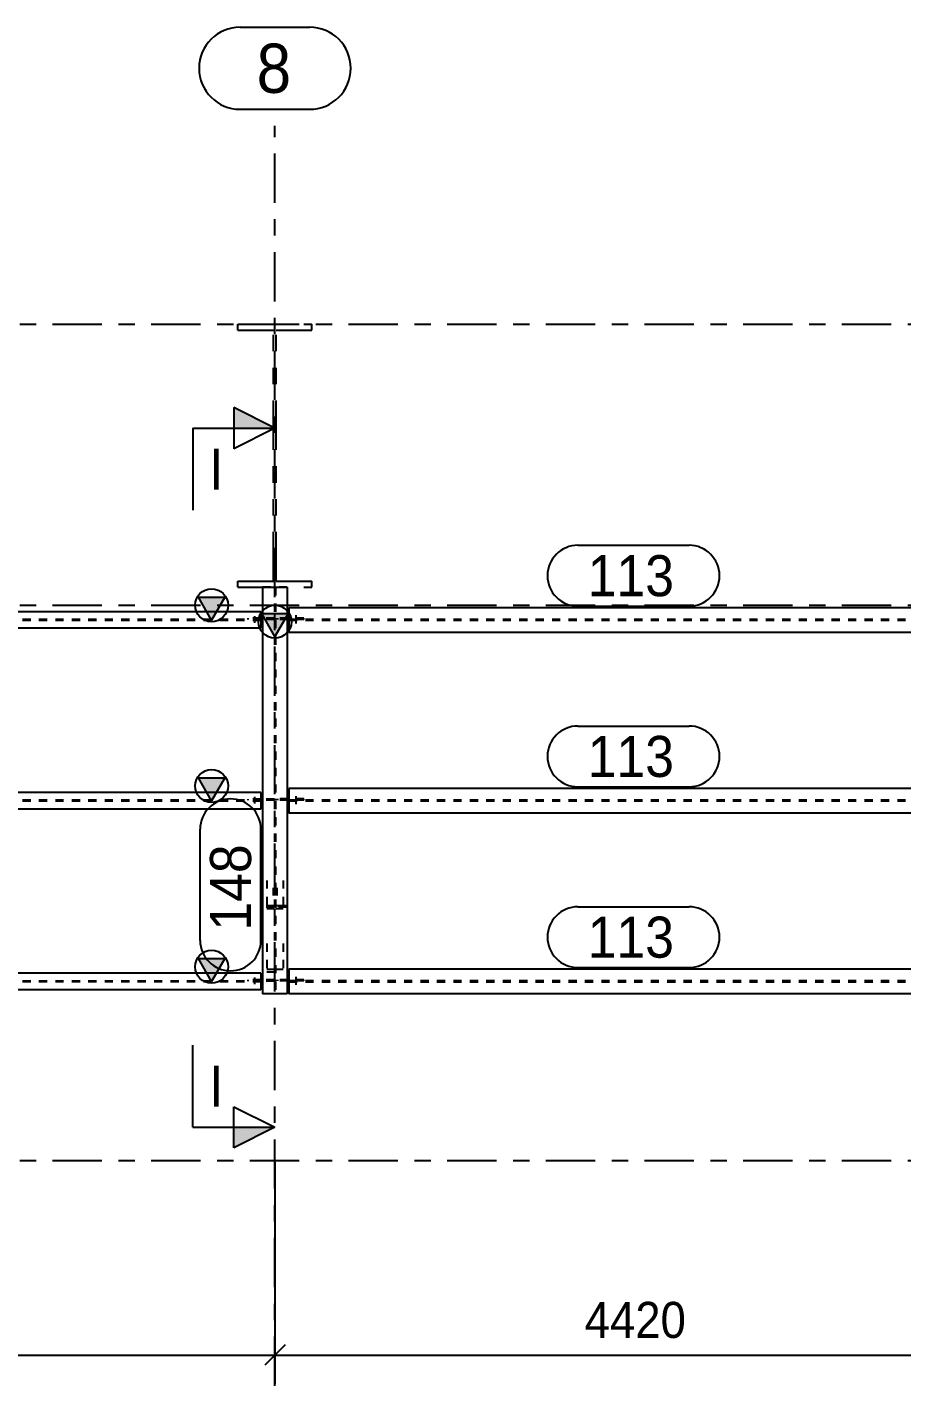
# Model space of a CAD drawing. Header units: millimetres. Extents: x 0 to 594, y 0 to 420.
# Drawn here: x 267 to 320.2, y 271.4 to 354.1 of the extents above; entities that cross this region are included whole.
import ezdxf

# ---------------------------------------------------------------- set-up
doc = ezdxf.new("R2010")
doc.units = ezdxf.units.MM
doc.header["$MEASUREMENT"] = 0
for name, pattern in [('XKITLINE00', [0]), ('XKITLINE02', [4, 2, -2]), ('XKITLINE03', [6, 3, -1, 1, -1]), ('XKITLINE04', [3, 0.5, -0.5, 0.5, -0.5, 0.5, -0.5]), ('XKITLINE05', [8, 3, -1, 1, -1, 1, -1])]:
    doc.linetypes.add(name, pattern=pattern)
for name, color, linetype in [('cut', 7, 'Continuous'), ('dimension', 7, 'Continuous'), ('grid', 7, 'Continuous'), ('mark', 7, 'Continuous'), ('part1', 7, 'Continuous')]:
    doc.layers.add(name, color=color, linetype=linetype)
doc.styles.add('STYLE_1', font='ARIAL.TTF', dxfattribs={"height": 0.2})

# ---------------------------------------------------------------- blocks, each defined once
blk = doc.blocks.new('*D358')
at = {"layer": 'dimension', "color": 1, "linetype": 'XKITLINE00'}
for p, q in [((266.983, 1424.147), (266.983, 1410.652)), ((308.483, 1424.147), (308.483, 1410.652)), ((267.605, 1413.034), (266.36, 1411.79)), ((266.983, 1412.412), (308.483, 1412.412)), ((309.105, 1413.034), (307.86, 1411.79))]:
    blk.add_line(p, q, dxfattribs=at)
at = {"layer": 'dimension', "color": 1, "style": 'STYLE_1', "width": 0.9}
blk.add_text('4150', height=2.2, dxfattribs=at).set_placement((284.469, 1413.452))
blk = doc.blocks.new('*D362')
at = {"layer": 'grid', "color": 4, "linetype": 'XKITLINE03'}
blk.add_line((90.963, 1424.247), (486.501, 1424.247), dxfattribs=at)
blk = doc.blocks.new('*D363')
at = {"layer": 'grid', "color": 4, "linetype": 'XKITLINE03'}
blk.add_line((90.963, 1458.047), (486.501, 1458.047), dxfattribs=at)
blk = doc.blocks.new('*D364')
at = {"layer": 'grid', "color": 4, "linetype": 'XKITLINE03'}
blk.add_line((90.963, 1475.147), (486.501, 1475.147), dxfattribs=at)
blk = doc.blocks.new('*D365')
at = {"layer": 'part1', "color": 0, "linetype": 'XKITLINE00'}
for p, q in [((304.633, 1435.147), (303.833, 1436.547)), ((303.833, 1436.547), (305.433, 1436.547)), ((305.433, 1436.547), (304.633, 1435.147)), ((267.833, 1435.647), (267.833, 1434.647)), ((307.633, 1435.647), (267.833, 1435.647)), ((307.633, 1435.647), (307.633, 1434.647)), ((307.633, 1434.647), (267.833, 1434.647))]:
    blk.add_line(p, q, dxfattribs=at)
at = {"layer": 'part1', "color": 2, "linetype": 'XKITLINE04'}
for p, q in [((307.633, 1435.175), (267.833, 1435.175)), ((307.633, 1435.12), (267.833, 1435.12))]:
    blk.add_line(p, q, dxfattribs=at)
at = {"layer": 'part1', "color": 0, "linetype": 'XKITLINE00'}
blk.add_circle((304.633, 1436.047), 1, dxfattribs=at)
at = {"layer": 'part1', "color": 0}
blk.add_solid([(303.833, 1436.547), (305.433, 1436.547), (303.833, 1436.547), (304.633, 1435.147)], dxfattribs=at)
blk = doc.blocks.new('*D366')
at = {"layer": 'part1', "color": 0, "linetype": 'XKITLINE00'}
for p, q in [((304.633, 1446.147), (303.833, 1447.547)), ((303.833, 1447.547), (305.433, 1447.547)), ((305.433, 1447.547), (304.633, 1446.147)), ((267.833, 1446.647), (267.833, 1445.647)), ((307.633, 1446.647), (267.833, 1446.647)), ((307.633, 1446.647), (307.633, 1445.647)), ((307.633, 1445.647), (267.833, 1445.647))]:
    blk.add_line(p, q, dxfattribs=at)
at = {"layer": 'part1', "color": 2, "linetype": 'XKITLINE04'}
for p, q in [((307.633, 1446.175), (267.833, 1446.175)), ((307.633, 1446.12), (267.833, 1446.12))]:
    blk.add_line(p, q, dxfattribs=at)
at = {"layer": 'part1', "color": 0, "linetype": 'XKITLINE00'}
blk.add_circle((304.633, 1447.047), 1, dxfattribs=at)
at = {"layer": 'part1', "color": 0}
blk.add_solid([(303.833, 1447.547), (305.433, 1447.547), (303.833, 1447.547), (304.633, 1446.147)], dxfattribs=at)
blk = doc.blocks.new('*D367')
at = {"layer": 'part1', "color": 0, "linetype": 'XKITLINE00'}
for p, q in [((304.633, 1457.147), (303.833, 1458.547)), ((303.833, 1458.547), (305.433, 1458.547)), ((305.433, 1458.547), (304.633, 1457.147)), ((267.833, 1457.647), (267.833, 1456.647)), ((307.633, 1457.647), (267.833, 1457.647)), ((307.633, 1457.647), (307.633, 1456.647)), ((307.633, 1456.647), (267.833, 1456.647))]:
    blk.add_line(p, q, dxfattribs=at)
at = {"layer": 'part1', "color": 2, "linetype": 'XKITLINE04'}
for p, q in [((307.633, 1457.175), (267.833, 1457.175)), ((307.633, 1457.12), (267.833, 1457.12))]:
    blk.add_line(p, q, dxfattribs=at)
at = {"layer": 'part1', "color": 0, "linetype": 'XKITLINE00'}
blk.add_circle((304.633, 1458.047), 1, dxfattribs=at)
at = {"layer": 'part1', "color": 0}
blk.add_solid([(303.833, 1458.547), (305.433, 1458.547), (303.833, 1458.547), (304.633, 1457.147)], dxfattribs=at)
blk = doc.blocks.new('*D559')
at = {"layer": 'part1', "color": 0, "linetype": 'XKITLINE02'}
blk.add_line((309.783, 1434.937), (309.783, 1435.437), dxfattribs=at)
blk.add_line((309.783, 1434.937), (309.783, 1435.437), dxfattribs=at)
blk.add_line((309.783, 1434.937), (309.783, 1435.437), dxfattribs=at)
blk = doc.blocks.new('*D560')
at = {"layer": 'part1', "color": 2, "linetype": 'XKITLINE04'}
for p, q in [((308.515, 1435.26), (308.515, 1435.18)), ((309.283, 1435.26), (308.515, 1435.26)), ((309.283, 1435.18), (308.515, 1435.18)), ((308.665, 1435.18), (308.665, 1435.26)), ((308.665, 1435.18), (308.665, 1435.26)), ((309.233, 1435.18), (309.233, 1435.26)), ((309.233, 1435.18), (309.233, 1435.26)), ((309.233, 1435.18), (309.233, 1435.26)), ((309.233, 1435.18), (309.233, 1435.26)), ((309.283, 1435.18), (309.283, 1435.26)), ((310.233, 1435.26), (309.333, 1435.26)), ((310.233, 1435.18), (309.333, 1435.18)), ((310.233, 1435.18), (310.233, 1435.26)), ((310.233, 1435.18), (310.233, 1435.26))]:
    blk.add_line(p, q, dxfattribs=at)
at = {"layer": 'part1', "color": 0, "linetype": 'XKITLINE00'}
for p, q in [((309.333, 1435.26), (309.233, 1435.26)), ((309.333, 1435.18), (309.233, 1435.18)), ((309.283, 1435.18), (309.283, 1435.26))]:
    blk.add_line(p, q, dxfattribs=at)
blk = doc.blocks.new('*D561')
at = {"layer": 'part1', "color": 0, "linetype": 'XKITLINE02'}
blk.add_line((307.233, 1435.387), (307.233, 1434.987), dxfattribs=at)
blk.add_line((307.233, 1435.387), (307.233, 1434.987), dxfattribs=at)
blk = doc.blocks.new('*D562')
at = {"layer": 'part1', "color": 2, "linetype": 'XKITLINE04'}
for p, q in [((307.633, 1435.255), (306.833, 1435.255)), ((306.833, 1435.255), (306.833, 1435.175)), ((307.633, 1435.175), (306.833, 1435.175)), ((308.45, 1435.255), (307.683, 1435.255)), ((307.683, 1435.175), (307.683, 1435.255)), ((308.45, 1435.175), (307.683, 1435.175)), ((307.733, 1435.255), (307.733, 1435.175)), ((307.733, 1435.175), (307.733, 1435.255)), ((307.733, 1435.175), (307.733, 1435.255)), ((308.3, 1435.175), (308.3, 1435.255)), ((308.3, 1435.175), (308.3, 1435.255)), ((308.45, 1435.255), (308.45, 1435.175))]:
    blk.add_line(p, q, dxfattribs=at)
at = {"layer": 'part1', "color": 0, "linetype": 'XKITLINE00'}
for p, q in [((307.733, 1435.255), (307.633, 1435.255)), ((307.733, 1435.175), (307.633, 1435.175)), ((307.683, 1435.175), (307.683, 1435.255))]:
    blk.add_line(p, q, dxfattribs=at)
blk = doc.blocks.new('*D563')
at = {"layer": 'part1', "color": 2, "linetype": 'XKITLINE04'}
for p, q in [((308.45, 1439.745), (307.733, 1439.745)), ((307.733, 1439.745), (307.733, 1439.665)), ((308.45, 1439.665), (307.733, 1439.665)), ((308.25, 1439.745), (308.25, 1439.665)), ((308.45, 1439.745), (308.45, 1439.665))]:
    blk.add_line(p, q, dxfattribs=at)
blk = doc.blocks.new('*D564')
at = {"layer": 'part1', "color": 2, "linetype": 'XKITLINE04'}
for p, q in [((308.515, 1439.745), (308.515, 1439.665)), ((309.233, 1439.745), (308.515, 1439.745)), ((309.233, 1439.665), (308.515, 1439.665)), ((308.715, 1439.745), (308.715, 1439.665)), ((309.233, 1439.665), (309.233, 1439.745)), ((309.233, 1439.665), (309.233, 1439.745))]:
    blk.add_line(p, q, dxfattribs=at)
blk = doc.blocks.new('*D565')
at = {"layer": 'part1', "color": 2, "linetype": 'XKITLINE04'}
for p, q in [((307.983, 1441.304), (307.983, 1439.585)), ((308.983, 1441.304), (308.983, 1439.585)), ((308.455, 1441.144), (308.455, 1435.905)), ((308.51, 1441.144), (308.51, 1435.905)), ((308.983, 1439.745), (307.983, 1439.745)), ((307.983, 1439.585), (308.455, 1439.585)), ((308.51, 1439.585), (308.983, 1439.585)), ((307.983, 1437.464), (307.983, 1435.745)), ((308.983, 1437.464), (308.983, 1435.745)), ((307.983, 1435.905), (308.455, 1435.905)), ((307.983, 1435.745), (308.983, 1435.745)), ((308.51, 1435.905), (308.983, 1435.905))]:
    blk.add_line(p, q, dxfattribs=at)
blk = doc.blocks.new('*D566')
at = {"layer": 'part1', "color": 2, "linetype": 'XKITLINE04'}
for p, q in [((308.51, 1440.854), (308.51, 1440.38)), ((308.51, 1440.499), (308.59, 1440.499)), ((308.59, 1440.854), (308.59, 1440.38))]:
    blk.add_line(p, q, dxfattribs=at)
blk = doc.blocks.new('*D567')
at = {"layer": 'part1', "color": 2, "linetype": 'XKITLINE04'}
for p, q in [((308.375, 1440.854), (308.375, 1440.38)), ((308.375, 1440.499), (308.455, 1440.499)), ((308.455, 1440.854), (308.455, 1440.38))]:
    blk.add_line(p, q, dxfattribs=at)
blk = doc.blocks.new('*D568')
at = {"layer": 'part1', "color": 0, "linetype": 'XKITLINE02'}
blk.add_line((309.783, 1445.937), (309.783, 1446.437), dxfattribs=at)
blk.add_line((309.783, 1445.937), (309.783, 1446.437), dxfattribs=at)
blk.add_line((309.783, 1445.937), (309.783, 1446.437), dxfattribs=at)
blk = doc.blocks.new('*D569')
at = {"layer": 'part1', "color": 2, "linetype": 'XKITLINE04'}
for p, q in [((308.515, 1446.26), (308.515, 1446.18)), ((309.283, 1446.26), (308.515, 1446.26)), ((308.665, 1446.18), (308.665, 1446.26)), ((308.665, 1446.18), (308.665, 1446.26)), ((309.233, 1446.18), (309.233, 1446.26)), ((309.233, 1446.18), (309.233, 1446.26)), ((309.233, 1446.18), (309.233, 1446.26)), ((309.233, 1446.18), (309.233, 1446.26)), ((309.283, 1446.18), (309.283, 1446.26)), ((310.233, 1446.26), (309.333, 1446.26)), ((310.233, 1446.18), (310.233, 1446.26)), ((310.233, 1446.18), (310.233, 1446.26)), ((309.283, 1446.18), (308.515, 1446.18)), ((310.233, 1446.18), (309.333, 1446.18))]:
    blk.add_line(p, q, dxfattribs=at)
at = {"layer": 'part1', "color": 0, "linetype": 'XKITLINE00'}
for p, q in [((309.333, 1446.26), (309.233, 1446.26)), ((309.283, 1446.18), (309.283, 1446.26)), ((309.333, 1446.18), (309.233, 1446.18))]:
    blk.add_line(p, q, dxfattribs=at)
blk = doc.blocks.new('*D570')
at = {"layer": 'part1', "color": 0, "linetype": 'XKITLINE02'}
blk.add_line((307.233, 1446.387), (307.233, 1445.987), dxfattribs=at)
blk.add_line((307.233, 1446.387), (307.233, 1445.987), dxfattribs=at)
blk = doc.blocks.new('*D571')
at = {"layer": 'part1', "color": 2, "linetype": 'XKITLINE04'}
for p, q in [((307.633, 1446.255), (306.833, 1446.255)), ((306.833, 1446.255), (306.833, 1446.175)), ((308.45, 1446.255), (307.683, 1446.255)), ((307.683, 1446.175), (307.683, 1446.255)), ((307.733, 1446.255), (307.733, 1446.175)), ((307.733, 1446.175), (307.733, 1446.255)), ((307.733, 1446.175), (307.733, 1446.255)), ((308.3, 1446.175), (308.3, 1446.255)), ((308.3, 1446.175), (308.3, 1446.255)), ((308.45, 1446.255), (308.45, 1446.175)), ((307.633, 1446.175), (306.833, 1446.175)), ((308.45, 1446.175), (307.683, 1446.175))]:
    blk.add_line(p, q, dxfattribs=at)
at = {"layer": 'part1', "color": 0, "linetype": 'XKITLINE00'}
for p, q in [((307.733, 1446.255), (307.633, 1446.255)), ((307.683, 1446.175), (307.683, 1446.255)), ((307.733, 1446.175), (307.633, 1446.175))]:
    blk.add_line(p, q, dxfattribs=at)
blk = doc.blocks.new('*D572')
at = {"layer": 'part1', "color": 2, "linetype": 'XKITLINE04'}
for p, q in [((307.633, 1457.255), (306.833, 1457.255)), ((306.833, 1457.255), (306.833, 1457.175)), ((307.633, 1457.175), (306.833, 1457.175)), ((308.45, 1457.255), (307.683, 1457.255)), ((307.683, 1457.175), (307.683, 1457.255)), ((308.45, 1457.175), (307.683, 1457.175)), ((307.733, 1457.255), (307.733, 1457.175)), ((307.733, 1457.175), (307.733, 1457.255)), ((307.733, 1457.175), (307.733, 1457.255)), ((308.3, 1457.175), (308.3, 1457.255)), ((308.3, 1457.175), (308.3, 1457.255)), ((308.45, 1457.255), (308.45, 1457.175))]:
    blk.add_line(p, q, dxfattribs=at)
at = {"layer": 'part1', "color": 0, "linetype": 'XKITLINE00'}
for p, q in [((307.733, 1457.255), (307.633, 1457.255)), ((307.733, 1457.175), (307.633, 1457.175)), ((307.683, 1457.175), (307.683, 1457.255))]:
    blk.add_line(p, q, dxfattribs=at)
blk = doc.blocks.new('*D573')
at = {"layer": 'part1', "color": 0, "linetype": 'XKITLINE02'}
blk.add_line((307.233, 1457.387), (307.233, 1456.987), dxfattribs=at)
blk.add_line((307.233, 1457.387), (307.233, 1456.987), dxfattribs=at)
blk = doc.blocks.new('*D574')
at = {"layer": 'part1', "color": 2, "linetype": 'XKITLINE04'}
for p, q in [((308.515, 1457.26), (308.515, 1457.18)), ((309.283, 1457.26), (308.515, 1457.26)), ((309.283, 1457.18), (308.515, 1457.18)), ((308.665, 1457.18), (308.665, 1457.26)), ((308.665, 1457.18), (308.665, 1457.26)), ((309.233, 1457.18), (309.233, 1457.26)), ((309.233, 1457.18), (309.233, 1457.26)), ((309.233, 1457.18), (309.233, 1457.26)), ((309.233, 1457.18), (309.233, 1457.26)), ((309.283, 1457.18), (309.283, 1457.26)), ((310.233, 1457.26), (309.333, 1457.26)), ((310.233, 1457.18), (309.333, 1457.18)), ((310.233, 1457.18), (310.233, 1457.26)), ((310.233, 1457.18), (310.233, 1457.26))]:
    blk.add_line(p, q, dxfattribs=at)
at = {"layer": 'part1', "color": 0, "linetype": 'XKITLINE00'}
for p, q in [((309.333, 1457.26), (309.233, 1457.26)), ((309.333, 1457.18), (309.233, 1457.18)), ((309.283, 1457.18), (309.283, 1457.26))]:
    blk.add_line(p, q, dxfattribs=at)
blk = doc.blocks.new('*D575')
at = {"layer": 'part1', "color": 0, "linetype": 'XKITLINE02'}
blk.add_line((309.783, 1456.937), (309.783, 1457.437), dxfattribs=at)
blk.add_line((309.783, 1456.937), (309.783, 1457.437), dxfattribs=at)
blk.add_line((309.783, 1456.937), (309.783, 1457.437), dxfattribs=at)
blk = doc.blocks.new('*D609')
at = {"layer": 'dimension', "color": 1, "linetype": 'XKITLINE00'}
for p, q in [((308.483, 1424.147), (308.483, 1410.652)), ((352.683, 1424.147), (352.683, 1410.652)), ((309.105, 1413.034), (307.86, 1411.79)), ((308.483, 1412.412), (352.683, 1412.412)), ((353.305, 1413.034), (352.06, 1411.79))]:
    blk.add_line(p, q, dxfattribs=at)
at = {"layer": 'dimension', "color": 1, "style": 'STYLE_1', "width": 0.9}
blk.add_text('4420', height=2.2, dxfattribs=at).set_placement((327.319, 1413.452))
blk = doc.blocks.new('*D611')
at = {"layer": 'cut', "color": 1, "linetype": 'XKITLINE00'}
for p, q in [((308.483, 1468.825), (305.983, 1470.075)), ((305.983, 1470.075), (305.983, 1467.575)), ((303.483, 1468.825), (303.483, 1463.825)), ((303.483, 1468.825), (308.483, 1468.825)), ((308.483, 1468.825), (305.983, 1467.575)), ((303.483, 1426.278), (303.483, 1431.278)), ((305.983, 1425.028), (305.983, 1427.528)), ((305.983, 1427.528), (308.483, 1426.278)), ((303.483, 1426.278), (308.483, 1426.278)), ((308.483, 1426.278), (305.983, 1425.028))]:
    blk.add_line(p, q, dxfattribs=at)
at = {"layer": 'cut', "color": 1}
for points in [[(305.983, 1470.075), (308.483, 1468.825), (305.983, 1470.075), (305.983, 1468.825)], [(305.983, 1426.278), (308.483, 1426.278), (305.983, 1426.278), (305.983, 1425.028)]]:
    blk.add_solid(points, dxfattribs=at)
at = {"layer": 'cut', "color": 3, "style": 'STYLE_1', "width": 0.9}
for p in [(304.483, 1465.075), (304.483, 1427.528)]:
    blk.add_text('I', height=2.5, dxfattribs=at).set_placement(p)
blk = doc.blocks.new('*D613')
at = {"layer": 'mark', "color": 1, "linetype": 'XKITLINE00'}
for p, q in [((326.904, 1461.697), (333.667, 1461.697)), ((326.904, 1457.997), (333.667, 1457.997))]:
    blk.add_line(p, q, dxfattribs=at)
for centre, start, end in [((326.904, 1459.847), 90, -90), ((333.667, 1459.847), -90, 90)]:
    blk.add_arc(centre, 1.85, start, end, dxfattribs=at)
at = {"layer": 'mark', "color": 1, "style": 'STYLE_1', "width": 0.9}
blk.add_text('113', height=2.5, dxfattribs=at).set_placement((327.504, 1458.597))
blk = doc.blocks.new('*D656')
at = {"layer": 'grid', "color": 4, "linetype": 'XKITLINE00'}
for p, q in [((306.37, 1493.23), (310.595, 1493.23)), ((306.37, 1488.23), (310.595, 1488.23))]:
    blk.add_line(p, q, dxfattribs=at)
at = {"layer": 'grid', "color": 4, "linetype": 'XKITLINE03'}
blk.add_line((308.483, 1410.541), (308.483, 1487.23), dxfattribs=at)
at = {"layer": 'grid', "color": 4, "linetype": 'XKITLINE00'}
for centre, start, end in [((306.37, 1490.73), 90, -90), ((310.595, 1490.73), -90, 90)]:
    blk.add_arc(centre, 2.5, start, end, dxfattribs=at)
at = {"layer": 'grid', "color": 4, "style": 'STYLE_1', "width": 0.9}
blk.add_text('8', height=3, dxfattribs=at).set_placement((307.37, 1489.23))
blk = doc.blocks.new('*D659')
at = {"layer": 'part1', "color": 0, "linetype": 'XKITLINE00'}
for p, q in [((348.833, 1435.147), (348.033, 1436.547)), ((348.033, 1436.547), (349.633, 1436.547)), ((349.633, 1436.547), (348.833, 1435.147)), ((309.333, 1435.897), (309.333, 1434.397)), ((351.833, 1435.897), (309.333, 1435.897)), ((351.833, 1435.897), (351.833, 1434.397)), ((351.833, 1434.397), (309.333, 1434.397))]:
    blk.add_line(p, q, dxfattribs=at)
at = {"layer": 'part1', "color": 2, "linetype": 'XKITLINE04'}
for p, q in [((351.833, 1435.18), (309.333, 1435.18)), ((351.833, 1435.115), (309.333, 1435.115))]:
    blk.add_line(p, q, dxfattribs=at)
at = {"layer": 'part1', "color": 0, "linetype": 'XKITLINE00'}
blk.add_circle((348.833, 1436.047), 1, dxfattribs=at)
at = {"layer": 'part1', "color": 0}
blk.add_solid([(348.033, 1436.547), (349.633, 1436.547), (348.033, 1436.547), (348.833, 1435.147)], dxfattribs=at)
blk = doc.blocks.new('*D660')
at = {"layer": 'part1', "color": 0, "linetype": 'XKITLINE00'}
for p, q in [((348.833, 1446.147), (348.033, 1447.547)), ((348.033, 1447.547), (349.633, 1447.547)), ((349.633, 1447.547), (348.833, 1446.147)), ((309.333, 1446.897), (309.333, 1445.397)), ((351.833, 1446.897), (309.333, 1446.897)), ((351.833, 1446.897), (351.833, 1445.397)), ((351.833, 1445.397), (309.333, 1445.397))]:
    blk.add_line(p, q, dxfattribs=at)
at = {"layer": 'part1', "color": 2, "linetype": 'XKITLINE04'}
for p, q in [((351.833, 1446.18), (309.333, 1446.18)), ((351.833, 1446.115), (309.333, 1446.115))]:
    blk.add_line(p, q, dxfattribs=at)
at = {"layer": 'part1', "color": 0, "linetype": 'XKITLINE00'}
blk.add_circle((348.833, 1447.047), 1, dxfattribs=at)
at = {"layer": 'part1', "color": 0}
blk.add_solid([(348.033, 1447.547), (349.633, 1447.547), (348.033, 1447.547), (348.833, 1446.147)], dxfattribs=at)
blk = doc.blocks.new('*D661')
at = {"layer": 'part1', "color": 0, "linetype": 'XKITLINE00'}
for p, q in [((309.333, 1457.897), (309.333, 1456.397)), ((351.833, 1457.897), (309.333, 1457.897)), ((348.833, 1457.147), (348.033, 1458.547)), ((348.033, 1458.547), (349.633, 1458.547)), ((349.633, 1458.547), (348.833, 1457.147)), ((351.833, 1457.897), (351.833, 1456.397)), ((351.833, 1456.397), (309.333, 1456.397))]:
    blk.add_line(p, q, dxfattribs=at)
at = {"layer": 'part1', "color": 2, "linetype": 'XKITLINE04'}
for p, q in [((351.833, 1457.18), (309.333, 1457.18)), ((351.833, 1457.115), (309.333, 1457.115))]:
    blk.add_line(p, q, dxfattribs=at)
at = {"layer": 'part1', "color": 0, "linetype": 'XKITLINE00'}
blk.add_circle((348.833, 1458.047), 1, dxfattribs=at)
at = {"layer": 'part1', "color": 0}
blk.add_solid([(348.033, 1458.547), (349.633, 1458.547), (348.033, 1458.547), (348.833, 1457.147)], dxfattribs=at)
blk = doc.blocks.new('*D662')
at = {"layer": 'part1', "color": 6, "linetype": 'XKITLINE05'}
for p, q in [((306.233, 1475.147), (310.733, 1475.147)), ((306.233, 1474.787), (306.233, 1475.147)), ((306.233, 1474.787), (308.403, 1474.787)), ((308.403, 1459.507), (308.403, 1474.787)), ((308.563, 1474.787), (310.733, 1474.787)), ((308.563, 1459.507), (308.563, 1474.787)), ((310.733, 1474.787), (310.733, 1475.147)), ((306.233, 1459.147), (306.233, 1459.507)), ((306.233, 1459.507), (308.403, 1459.507)), ((308.563, 1459.507), (310.733, 1459.507)), ((310.733, 1459.147), (310.733, 1459.507)), ((306.233, 1459.147), (310.733, 1459.147))]:
    blk.add_line(p, q, dxfattribs=at)
blk = doc.blocks.new('*D663')
at = {"layer": 'part1', "color": 2, "linetype": 'XKITLINE04'}
for p, q in [((309.233, 1459.147), (307.733, 1459.147)), ((308.45, 1459.147), (308.45, 1434.397)), ((308.515, 1459.147), (308.515, 1434.397))]:
    blk.add_line(p, q, dxfattribs=at)
at = {"layer": 'part1', "color": 0, "linetype": 'XKITLINE00'}
for p, q in [((307.733, 1459.147), (307.733, 1434.397)), ((309.233, 1459.147), (309.233, 1434.397)), ((308.483, 1456.147), (307.683, 1457.547)), ((307.683, 1457.547), (309.283, 1457.547)), ((309.283, 1457.547), (308.483, 1456.147)), ((309.233, 1434.397), (307.733, 1434.397))]:
    blk.add_line(p, q, dxfattribs=at)
blk.add_circle((308.483, 1457.047), 1, dxfattribs=at)
at = {"layer": 'part1', "color": 0}
blk.add_solid([(307.683, 1457.547), (309.283, 1457.547), (307.683, 1457.547), (308.483, 1456.147)], dxfattribs=at)
blk = doc.blocks.new('*D664')
at = {"layer": 'mark', "color": 1, "linetype": 'XKITLINE00'}
for p, q in [((303.933, 1437.649), (303.933, 1444.411)), ((307.633, 1437.649), (307.633, 1444.411))]:
    blk.add_line(p, q, dxfattribs=at)
for centre, start, end in [((305.783, 1444.411), 0, 180), ((305.783, 1437.649), 180, 0)]:
    blk.add_arc(centre, 1.85, start, end, dxfattribs=at)
at = {"layer": 'mark', "color": 1, "style": 'STYLE_1', "width": 0.9}
blk.add_text('148', height=2.5, rotation=90.00021, dxfattribs=at).set_placement((307.033, 1438.249))
blk = doc.blocks.new('*D665')
at = {"layer": 'mark', "color": 1, "linetype": 'XKITLINE00'}
for p, q in [((326.904, 1450.697), (333.667, 1450.697)), ((326.904, 1446.997), (333.667, 1446.997))]:
    blk.add_line(p, q, dxfattribs=at)
for centre, start, end in [((326.904, 1448.847), 90, -90), ((333.667, 1448.847), -90, 90)]:
    blk.add_arc(centre, 1.85, start, end, dxfattribs=at)
at = {"layer": 'mark', "color": 1, "style": 'STYLE_1', "width": 0.9}
blk.add_text('113', height=2.5, dxfattribs=at).set_placement((327.504, 1447.597))
blk = doc.blocks.new('*D666')
at = {"layer": 'mark', "color": 1, "linetype": 'XKITLINE00'}
for p, q in [((326.904, 1439.697), (333.667, 1439.697)), ((326.904, 1435.997), (333.667, 1435.997))]:
    blk.add_line(p, q, dxfattribs=at)
for centre, start, end in [((326.904, 1437.847), 90, -90), ((333.667, 1437.847), -90, 90)]:
    blk.add_arc(centre, 1.85, start, end, dxfattribs=at)
at = {"layer": 'mark', "color": 1, "style": 'STYLE_1', "width": 0.9}
blk.add_text('113', height=2.5, dxfattribs=at).set_placement((327.504, 1436.597))

msp = doc.modelspace()

# ---------------------------------------------------------------- block references
at = {"layer": 'cut'}
msp.add_blockref('*D611', (-26.435, -1139.151), dxfattribs=at)
at = {"layer": 'dimension'}
for name in ['*D358', '*D609']:
    msp.add_blockref(name, (-26.435, -1139.151), dxfattribs=at)
at = {"layer": 'grid'}
for name in ['*D656', '*D364', '*D363', '*D362']:
    msp.add_blockref(name, (-26.435, -1139.151), dxfattribs=at)
at = {"layer": 'mark'}
for name in ['*D613', '*D665', '*D664', '*D666']:
    msp.add_blockref(name, (-26.435, -1139.151), dxfattribs=at)
at = {"layer": 'part1'}
for name in ['*D662', '*D367', '*D663', '*D661', '*D572', '*D573', '*D574', '*D575', '*D366', '*D660', '*D571', '*D570', '*D569', '*D568', '*D565', '*D567', '*D566', '*D563', '*D564', '*D365', '*D659', '*D562', '*D561', '*D560', '*D559']:
    msp.add_blockref(name, (-26.435, -1139.151), dxfattribs=at)

doc.saveas('drawing.dxf')
